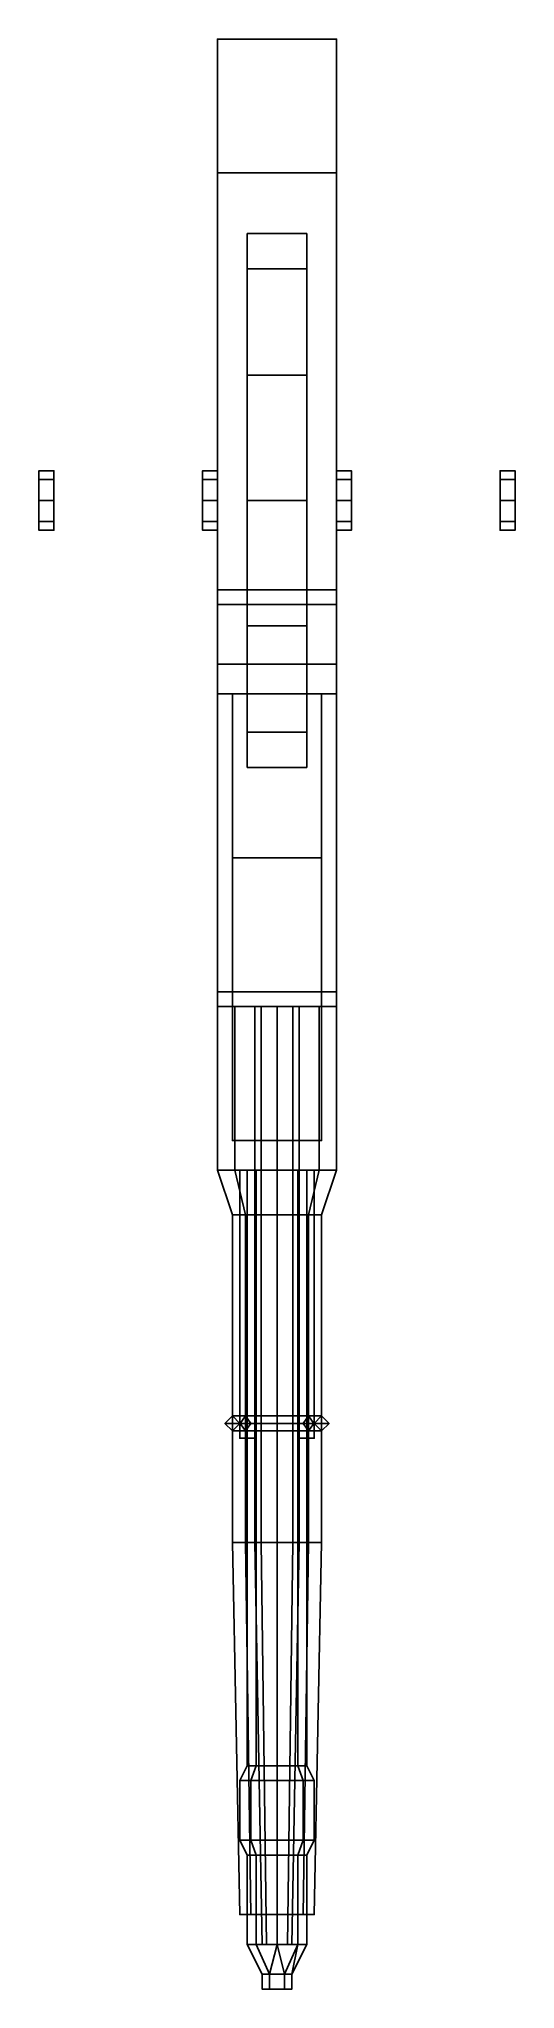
# Model space of a CAD drawing. Extents: x -0.16 to 0.16, y -1 to 0.31.
import ezdxf

# ---------------------------------------------------------------- set-up
doc = ezdxf.new("R2010")
doc.units = 0
doc.layers.add('SLEEVE', color=5, linetype='CONTINUOUS')

msp = doc.modelspace()

# ---------------------------------------------------------------- linework, layer by layer
at = {"layer": 'SLEEVE'}
for points in [[(-0.04, 0.31, -0.12), (-0.04, -0.45, -0.12), (-0.04, -0.45, -0.03), (-0.04, 0.31, -0.03)], [(0.04, 0.31, -0.03), (0.04, 0.31, -0.12), (-0.04, 0.31, -0.12), (-0.04, 0.31, -0.03)], [(0.04, 0.31, -0.12), (0.04, -0.45, -0.12), (-0.04, -0.45, -0.12), (-0.04, 0.31, -0.12)], [(-0.04, 0.31, -0.03), (-0.04, -0.34, -0.03), (-0.04, -0.34, 0.08), (-0.04, -0.06, 0.07)], [(0.04, 0.22, 0.07), (0.04, 0.31, -0.03), (-0.04, 0.31, -0.03), (-0.04, 0.22, 0.07)], [(-0.04, 0.31, -0.03), (-0.04, 0.31, -0.03), (-0.04, -0.06, 0.07), (-0.04, 0.22, 0.07)], [(0.04, -0.45, -0.03), (0.04, -0.45, -0.12), (0.04, 0.31, -0.12), (0.04, 0.31, -0.03)], [(0.04, -0.34, 0.08), (0.04, -0.34, -0.03), (0.04, 0.31, -0.03), (0.04, -0.06, 0.07)], [(0.04, -0.06, 0.07), (0.04, 0.31, -0.03), (0.04, 0.31, -0.03), (0.04, 0.22, 0.07)], [(-0.04, 0.22, 0.07), (-0.04, -0.06, 0.07), (0.04, -0.06, 0.07), (0.04, 0.22, 0.07)], [(0.02, 0.1793, -0.12), (0.02, 0.1556, -0.1556), (-0.02, 0.1556, -0.1556), (-0.02, 0.1793, -0.12)], [(-0.02, -0.1556, -0.1556), (-0.02, -0.1793, -0.12), (-0.02, 0.1793, -0.12), (-0.02, 0.1556, -0.1556)], [(0.02, 0.1556, -0.1556), (0.02, 0.1793, -0.12), (0.02, -0.1793, -0.12), (0.02, -0.1556, -0.1556)], [(0.02, 0.1556, -0.1556), (0.02, 0.0842, -0.2033), (-0.02, 0.0842, -0.2033), (-0.02, 0.1556, -0.1556)], [(-0.02, -0.0842, -0.2033), (-0.02, -0.1556, -0.1556), (-0.02, 0.1556, -0.1556), (-0.02, 0.0842, -0.2033)], [(0.02, 0.0842, -0.2033), (0.02, 0.1556, -0.1556), (0.02, -0.1556, -0.1556), (0.02, -0.0842, -0.2033)], [(0.02, 0.0842, -0.2033), (0.02, 0, -0.22), (-0.02, 0, -0.22), (-0.02, 0.0842, -0.2033)], [(-0.02, 0, -0.22), (-0.02, -0.0842, -0.2033), (-0.02, 0.0842, -0.2033), (-0.02, 0, -0.22)], [(0.02, 0, -0.22), (0.02, 0.0842, -0.2033), (0.02, -0.0842, -0.2033), (0.02, 0, -0.22)], [(-0.15, 0.0141, 0.0141), (-0.15, 0.02), (-0.16, 0.02), (-0.16, 0.0141, 0.0141)], [(-0.15, 0.02), (-0.15, 0.0141, -0.0141), (-0.16, 0.0141, -0.0141), (-0.16, 0.02)], [(-0.16, 0.0141, -0.0141), (-0.16, 0, 0.02), (-0.16, 0.0141, 0.0141), (-0.16, 0.02)], [(-0.15, 0, 0.02), (-0.15, 0.0141, 0.0141), (-0.16, 0.0141, 0.0141), (-0.16, 0, 0.02)], [(-0.15, 0.0141, -0.0141), (-0.15, 0, -0.02), (-0.16, 0, -0.02), (-0.16, 0.0141, -0.0141)], [(-0.16, 0, -0.02), (-0.16, -0.0141, 0.0141), (-0.16, 0, 0.02), (-0.16, 0.0141, -0.0141)], [(-0.04, 0.02), (-0.04, 0.0141, -0.0141), (-0.05, 0.0141, -0.0141), (-0.05, 0.02)], [(-0.04, 0.0141, 0.0141), (-0.04, 0.02), (-0.05, 0.02), (-0.05, 0.0141, 0.0141)], [(-0.04, 0.0141, -0.0141), (-0.04, 0, -0.02), (-0.05, 0, -0.02), (-0.05, 0.0141, -0.0141)], [(-0.04, 0, 0.02), (-0.04, 0.0141, 0.0141), (-0.05, 0.0141, 0.0141), (-0.05, 0, 0.02)], [(0.04, 0.0141, -0.0141), (0.04, 0.02), (0.05, 0.02), (0.05, 0.0141, -0.0141)], [(0.04, 0.02), (0.04, 0.0141, 0.0141), (0.05, 0.0141, 0.0141), (0.05, 0.02)], [(0.04, 0, -0.02), (0.04, 0.0141, -0.0141), (0.05, 0.0141, -0.0141), (0.05, 0, -0.02)], [(0.04, 0.0141, 0.0141), (0.04, 0, 0.02), (0.05, 0, 0.02), (0.05, 0.0141, 0.0141)], [(0.15, 0.02), (0.15, 0.0141, 0.0141), (0.16, 0.0141, 0.0141), (0.16, 0.02)], [(0.15, 0.0141, -0.0141), (0.15, 0.02), (0.16, 0.02), (0.16, 0.0141, -0.0141)], [(0.15, 0.0141, 0.0141), (0.15, 0, 0.02), (0.16, 0, 0.02), (0.16, 0.0141, 0.0141)], [(0.15, 0, -0.02), (0.15, 0.0141, -0.0141), (0.16, 0.0141, -0.0141), (0.16, 0, -0.02)], [(0.16, 0.0141, 0.0141), (0.16, 0, -0.02), (0.16, 0.0141, -0.0141), (0.16, 0.02)], [(0.16, 0, 0.02), (0.16, -0.0141, -0.0141), (0.16, 0, -0.02), (0.16, 0.0141, 0.0141)], [(-0.15, -0.0141, 0.0141), (-0.15, 0, 0.02), (-0.16, 0, 0.02), (-0.16, -0.0141, 0.0141)], [(-0.15, 0, -0.02), (-0.15, -0.0141, -0.0141), (-0.16, -0.0141, -0.0141), (-0.16, 0, -0.02)], [(-0.16, -0.0141, -0.0141), (-0.16, -0.02), (-0.16, -0.0141, 0.0141), (-0.16, 0, -0.02)], [(-0.04, 0, -0.02), (-0.04, -0.0141, -0.0141), (-0.05, -0.0141, -0.0141), (-0.05, 0, -0.02)], [(-0.04, -0.0141, 0.0141), (-0.04, 0, 0.02), (-0.05, 0, 0.02), (-0.05, -0.0141, 0.0141)], [(0.02, 0, -0.22), (0.02, -0.0842, -0.2033), (-0.02, -0.0842, -0.2033), (-0.02, 0, -0.22)], [(0.04, -0.0141, -0.0141), (0.04, 0, -0.02), (0.05, 0, -0.02), (0.05, -0.0141, -0.0141)], [(0.04, 0, 0.02), (0.04, -0.0141, 0.0141), (0.05, -0.0141, 0.0141), (0.05, 0, 0.02)], [(0.15, 0, 0.02), (0.15, -0.0141, 0.0141), (0.16, -0.0141, 0.0141), (0.16, 0, 0.02)], [(0.15, -0.0141, -0.0141), (0.15, 0, -0.02), (0.16, 0, -0.02), (0.16, -0.0141, -0.0141)], [(0.16, -0.0141, 0.0141), (0.16, -0.02), (0.16, -0.0141, -0.0141), (0.16, 0, 0.02)], [(-0.15, -0.02), (-0.15, -0.0141, 0.0141), (-0.16, -0.0141, 0.0141), (-0.16, -0.02)], [(-0.15, -0.0141, -0.0141), (-0.15, -0.02), (-0.16, -0.02), (-0.16, -0.0141, -0.0141)], [(-0.04, -0.0141, -0.0141), (-0.04, -0.02), (-0.05, -0.02), (-0.05, -0.0141, -0.0141)], [(-0.04, -0.02), (-0.04, -0.0141, 0.0141), (-0.05, -0.0141, 0.0141), (-0.05, -0.02)], [(0.04, -0.02), (0.04, -0.0141, -0.0141), (0.05, -0.0141, -0.0141), (0.05, -0.02)], [(0.04, -0.0141, 0.0141), (0.04, -0.02), (0.05, -0.02), (0.05, -0.0141, 0.0141)], [(0.15, -0.0141, 0.0141), (0.15, -0.02), (0.16, -0.02), (0.16, -0.0141, 0.0141)], [(0.15, -0.02), (0.15, -0.0141, -0.0141), (0.16, -0.0141, -0.0141), (0.16, -0.02)], [(-0.04, -0.06, 0.07), (-0.04, -0.34, 0.08), (-0.04, -0.33, 0.09), (-0.04, -0.07, 0.09)], [(0.04, -0.07, 0.09), (0.04, -0.06, 0.07), (-0.04, -0.06, 0.07), (-0.04, -0.07, 0.09)], [(0.04, -0.33, 0.09), (0.04, -0.34, 0.08), (0.04, -0.06, 0.07), (0.04, -0.07, 0.09)], [(-0.04, -0.07, 0.09), (-0.04, -0.33, 0.09), (-0.04, -0.13, 0.12), (-0.04, -0.11, 0.12)], [(0.04, -0.11, 0.12), (0.04, -0.07, 0.09), (-0.04, -0.07, 0.09), (-0.04, -0.11, 0.12)], [(0.04, -0.13, 0.12), (0.04, -0.33, 0.09), (0.04, -0.07, 0.09), (0.04, -0.11, 0.12)], [(0.02, -0.0842, -0.2033), (0.02, -0.1556, -0.1556), (-0.02, -0.1556, -0.1556), (-0.02, -0.0842, -0.2033)], [(-0.04, -0.11, 0.12), (-0.04, -0.13, 0.12), (0.04, -0.13, 0.12), (0.04, -0.11, 0.12)], [(-0.04, -0.13, 0.12), (-0.04, -0.33, 0.09), (-0.03, -0.33, 0.09), (-0.03, -0.13, 0.12)], [(-0.03, -0.13, 0.12), (-0.03, -0.33, 0.09), (-0.03, -0.43, 0.42), (-0.03, -0.24, 0.47)], [(0.03, -0.24, 0.47), (0.03, -0.13, 0.12), (-0.03, -0.13, 0.12), (-0.03, -0.24, 0.47)], [(0.03, -0.13, 0.12), (0.03, -0.33, 0.09), (0.04, -0.33, 0.09), (0.04, -0.13, 0.12)], [(0.03, -0.43, 0.42), (0.03, -0.33, 0.09), (0.03, -0.13, 0.12), (0.03, -0.24, 0.47)], [(0.02, -0.1556, -0.1556), (0.02, -0.1793, -0.12), (-0.02, -0.1793, -0.12), (-0.02, -0.1556, -0.1556)], [(-0.03, -0.24, 0.47), (-0.03, -0.43, 0.42), (0.03, -0.43, 0.42), (0.03, -0.24, 0.47)], [(-0.04, -0.33, 0.09), (-0.04, -0.34, 0.08), (0.04, -0.34, 0.08), (0.04, -0.33, 0.09)], [(-0.0283, -0.34, 0.0683), (-0.04, -0.34, 0.04), (-0.04, -0.45, 0.04), (-0.0283, -0.45, 0.0683)], [(-0.04, -0.34, 0.04), (-0.0283, -0.34, 0.0117), (-0.0283, -0.45, 0.0117), (-0.04, -0.45, 0.04)], [(-0.04, -0.34, -0.03), (-0.04, -0.45, -0.03), (0.04, -0.45, -0.03), (0.04, -0.34, -0.03)], [(-0.04, -0.34, 0.08), (-0.04, -0.34, -0.03), (0.04, -0.34, -0.03), (0.04, -0.34, 0.08)], [(-0.03, -0.43, 0.42), (-0.03, -0.33, 0.09), (0.03, -0.33, 0.09), (0.03, -0.43, 0.42)], [(0, -0.34, 0.08), (-0.0283, -0.34, 0.0683), (-0.0283, -0.45, 0.0683), (0, -0.45, 0.08)], [(-0.0283, -0.34, 0.0117), (0, -0.34), (0, -0.45), (-0.0283, -0.45, 0.0117)], [(-0.0106, -0.34, 0.0006), (-0.015, -0.34, -0.01), (-0.015, -0.7, -0.01), (-0.0106, -0.7, 0.0006)], [(-0.015, -0.34, -0.01), (-0.0106, -0.34, -0.0206), (-0.0106, -0.7, -0.0206), (-0.015, -0.7, -0.01)], [(0, -0.34, 0.005), (-0.0106, -0.34, 0.0006), (-0.0106, -0.7, 0.0006), (0, -0.7, 0.005)], [(-0.0106, -0.34, -0.0206), (0, -0.34, -0.025), (0, -0.7, -0.025), (-0.0106, -0.7, -0.0206)], [(0.0106, -0.34, 0.0006), (0, -0.34, 0.005), (0, -0.7, 0.005), (0.0106, -0.7, 0.0006)], [(0, -0.34, -0.025), (0.0106, -0.34, -0.0206), (0.0106, -0.7, -0.0206), (0, -0.7, -0.025)], [(0.0283, -0.34, 0.0683), (0, -0.34, 0.08), (0, -0.45, 0.08), (0.0283, -0.45, 0.0683)], [(0, -0.34), (0.0283, -0.34, 0.0117), (0.0283, -0.45, 0.0117), (0, -0.45)], [(0.015, -0.34, -0.01), (0.0106, -0.34, 0.0006), (0.0106, -0.7, 0.0006), (0.015, -0.7, -0.01)], [(0.0106, -0.34, -0.0206), (0.015, -0.34, -0.01), (0.015, -0.7, -0.01), (0.0106, -0.7, -0.0206)], [(0.04, -0.34, 0.04), (0.0283, -0.34, 0.0683), (0.0283, -0.45, 0.0683), (0.04, -0.45, 0.04)], [(0.0283, -0.34, 0.0117), (0.04, -0.34, 0.04), (0.04, -0.45, 0.04), (0.0283, -0.45, 0.0117)], [(-0.0212, -0.48, 0.0188), (-0.03, -0.48, 0.04), (-0.04, -0.45, 0.04), (-0.0283, -0.45, 0.0117)], [(-0.03, -0.48, 0.04), (-0.0212, -0.48, 0.0612), (-0.0283, -0.45, 0.0683), (-0.04, -0.45, 0.04)], [(-0.04, -0.45, -0.03), (-0.04, -0.45, -0.12), (0.04, -0.45, -0.12), (0.04, -0.45, -0.03)], [(0, -0.48, 0.01), (-0.0212, -0.48, 0.0188), (-0.0283, -0.45, 0.0117), (0, -0.45)], [(-0.0212, -0.48, 0.0612), (0, -0.48, 0.07), (0, -0.45, 0.08), (-0.0283, -0.45, 0.0683)], [(-0.02, -0.45, -0.095), (-0.025, -0.45, -0.1), (-0.025, -0.63, -0.1), (-0.02, -0.63, -0.095)], [(-0.025, -0.45, -0.1), (-0.02, -0.45, -0.105), (-0.02, -0.63, -0.105), (-0.025, -0.63, -0.1)], [(-0.025, -0.45, -0.06), (-0.02, -0.45, -0.065), (-0.02, -0.63, -0.065), (-0.025, -0.63, -0.06)], [(-0.02, -0.45, -0.055), (-0.025, -0.45, -0.06), (-0.025, -0.63, -0.06), (-0.02, -0.63, -0.055)], [(-0.02, -0.45, -0.105), (-0.015, -0.45, -0.1), (-0.015, -0.63, -0.1), (-0.02, -0.63, -0.105)], [(-0.015, -0.45, -0.1), (-0.02, -0.45, -0.095), (-0.02, -0.63, -0.095), (-0.015, -0.63, -0.1)], [(-0.02, -0.45, -0.065), (-0.015, -0.45, -0.06), (-0.015, -0.63, -0.06), (-0.02, -0.63, -0.065)], [(-0.015, -0.45, -0.06), (-0.02, -0.45, -0.055), (-0.02, -0.63, -0.055), (-0.015, -0.63, -0.06)], [(-0.0141, -0.45, -0.0659), (-0.02, -0.45, -0.08), (-0.02, -0.85, -0.08), (-0.0141, -0.85, -0.0659)], [(-0.02, -0.45, -0.08), (-0.0141, -0.45, -0.0941), (-0.0141, -0.85, -0.0941), (-0.02, -0.85, -0.08)], [(0, -0.45, -0.06), (-0.0141, -0.45, -0.0659), (-0.0141, -0.85, -0.0659), (0, -0.85, -0.06)], [(-0.0141, -0.45, -0.0941), (0, -0.45, -0.1), (0, -0.85, -0.1), (-0.0141, -0.85, -0.0941)], [(0.0141, -0.45, -0.0659), (0, -0.45, -0.06), (0, -0.85, -0.06), (0.0141, -0.85, -0.0659)], [(0, -0.45, -0.1), (0.0141, -0.45, -0.0941), (0.0141, -0.85, -0.0941), (0, -0.85, -0.1)], [(0.0212, -0.48, 0.0188), (0, -0.48, 0.01), (0, -0.45), (0.0283, -0.45, 0.0117)], [(0, -0.48, 0.07), (0.0212, -0.48, 0.0612), (0.0283, -0.45, 0.0683), (0, -0.45, 0.08)], [(0.02, -0.45, -0.08), (0.0141, -0.45, -0.0659), (0.0141, -0.85, -0.0659), (0.02, -0.85, -0.08)], [(0.0141, -0.45, -0.0941), (0.02, -0.45, -0.08), (0.02, -0.85, -0.08), (0.0141, -0.85, -0.0941)], [(0.02, -0.45, -0.055), (0.015, -0.45, -0.06), (0.015, -0.63, -0.06), (0.02, -0.63, -0.055)], [(0.015, -0.45, -0.06), (0.02, -0.45, -0.065), (0.02, -0.63, -0.065), (0.015, -0.63, -0.06)], [(0.02, -0.45, -0.095), (0.015, -0.45, -0.1), (0.015, -0.63, -0.1), (0.02, -0.63, -0.095)], [(0.015, -0.45, -0.1), (0.02, -0.45, -0.105), (0.02, -0.63, -0.105), (0.015, -0.63, -0.1)], [(0.02, -0.45, -0.065), (0.025, -0.45, -0.06), (0.025, -0.63, -0.06), (0.02, -0.63, -0.065)], [(0.025, -0.45, -0.06), (0.02, -0.45, -0.055), (0.02, -0.63, -0.055), (0.025, -0.63, -0.06)], [(0.025, -0.45, -0.1), (0.02, -0.45, -0.095), (0.02, -0.63, -0.095), (0.025, -0.63, -0.1)], [(0.02, -0.45, -0.105), (0.025, -0.45, -0.1), (0.025, -0.63, -0.1), (0.02, -0.63, -0.105)], [(0.03, -0.48, 0.04), (0.0212, -0.48, 0.0188), (0.0283, -0.45, 0.0117), (0.04, -0.45, 0.04)], [(0.0212, -0.48, 0.0612), (0.03, -0.48, 0.04), (0.04, -0.45, 0.04), (0.0283, -0.45, 0.0683)], [(-0.0212, -0.48, 0.0612), (-0.03, -0.48, 0.04), (-0.03, -0.7, 0.04), (-0.0212, -0.7, 0.0612)], [(-0.03, -0.48, 0.04), (-0.0212, -0.48, 0.0188), (-0.0212, -0.7, 0.0188), (-0.03, -0.7, 0.04)], [(0, -0.48, 0.07), (-0.0212, -0.48, 0.0612), (-0.0212, -0.7, 0.0612), (0, -0.7, 0.07)], [(-0.0212, -0.48, 0.0188), (0, -0.48, 0.01), (0, -0.7, 0.01), (-0.0212, -0.7, 0.0188)], [(0.0212, -0.48, 0.0612), (0, -0.48, 0.07), (0, -0.7, 0.07), (0.0212, -0.7, 0.0612)], [(0, -0.48, 0.01), (0.0212, -0.48, 0.0188), (0.0212, -0.7, 0.0188), (0, -0.7, 0.01)], [(0.03, -0.48, 0.04), (0.0212, -0.48, 0.0612), (0.0212, -0.7, 0.0612), (0.03, -0.7, 0.04)], [(0.0212, -0.48, 0.0188), (0.03, -0.48, 0.04), (0.03, -0.7, 0.04), (0.0212, -0.7, 0.0188)], [(-0.0212, -0.615, -0.1012), (-0.0247, -0.62, -0.1047), (-0.035, -0.62, -0.08), (-0.03, -0.615, -0.08)], [(-0.03, -0.615, -0.08), (-0.035, -0.62, -0.08), (-0.0247, -0.62, -0.0553), (-0.0212, -0.615, -0.0588)], [(-0.0177, -0.62, -0.0977), (-0.0212, -0.615, -0.1012), (-0.03, -0.615, -0.08), (-0.025, -0.62, -0.08)], [(-0.025, -0.62, -0.08), (-0.03, -0.615, -0.08), (-0.0212, -0.615, -0.0588), (-0.0177, -0.62, -0.0623)], [(0, -0.615, -0.11), (0, -0.62, -0.115), (-0.0247, -0.62, -0.1047), (-0.0212, -0.615, -0.1012)], [(-0.0212, -0.615, -0.0588), (-0.0247, -0.62, -0.0553), (0, -0.62, -0.045), (0, -0.615, -0.05)], [(0, -0.62, -0.105), (0, -0.615, -0.11), (-0.0212, -0.615, -0.1012), (-0.0177, -0.62, -0.0977)], [(-0.0177, -0.62, -0.0623), (-0.0212, -0.615, -0.0588), (0, -0.615, -0.05), (0, -0.62, -0.055)], [(0.0177, -0.62, -0.0977), (0.0212, -0.615, -0.1012), (0, -0.615, -0.11), (0, -0.62, -0.105)], [(0.0212, -0.615, -0.1012), (0.0247, -0.62, -0.1047), (0, -0.62, -0.115), (0, -0.615, -0.11)], [(0, -0.62, -0.055), (0, -0.615, -0.05), (0.0212, -0.615, -0.0588), (0.0177, -0.62, -0.0623)], [(0, -0.615, -0.05), (0, -0.62, -0.045), (0.0247, -0.62, -0.0553), (0.0212, -0.615, -0.0588)], [(0.025, -0.62, -0.08), (0.03, -0.615, -0.08), (0.0212, -0.615, -0.1012), (0.0177, -0.62, -0.0977)], [(0.0177, -0.62, -0.0623), (0.0212, -0.615, -0.0588), (0.03, -0.615, -0.08), (0.025, -0.62, -0.08)], [(0.03, -0.615, -0.08), (0.035, -0.62, -0.08), (0.0247, -0.62, -0.1047), (0.0212, -0.615, -0.1012)], [(0.0212, -0.615, -0.0588), (0.0247, -0.62, -0.0553), (0.035, -0.62, -0.08), (0.03, -0.615, -0.08)], [(-0.0247, -0.62, -0.1047), (-0.0212, -0.625, -0.1012), (-0.03, -0.625, -0.08), (-0.035, -0.62, -0.08)], [(-0.035, -0.62, -0.08), (-0.03, -0.625, -0.08), (-0.0212, -0.625, -0.0588), (-0.0247, -0.62, -0.0553)], [(-0.0212, -0.625, -0.1012), (-0.0177, -0.62, -0.0977), (-0.025, -0.62, -0.08), (-0.03, -0.625, -0.08)], [(-0.03, -0.625, -0.08), (-0.025, -0.62, -0.08), (-0.0177, -0.62, -0.0623), (-0.0212, -0.625, -0.0588)], [(0, -0.62, -0.115), (0, -0.625, -0.11), (-0.0212, -0.625, -0.1012), (-0.0247, -0.62, -0.1047)], [(-0.0247, -0.62, -0.0553), (-0.0212, -0.625, -0.0588), (0, -0.625, -0.05), (0, -0.62, -0.045)], [(0, -0.625, -0.11), (0, -0.62, -0.105), (-0.0177, -0.62, -0.0977), (-0.0212, -0.625, -0.1012)], [(-0.0212, -0.625, -0.0588), (-0.0177, -0.62, -0.0623), (0, -0.62, -0.055), (0, -0.625, -0.05)], [(0.0247, -0.62, -0.1047), (0.0212, -0.625, -0.1012), (0, -0.625, -0.11), (0, -0.62, -0.115)], [(0.0212, -0.625, -0.1012), (0.0177, -0.62, -0.0977), (0, -0.62, -0.105), (0, -0.625, -0.11)], [(0, -0.62, -0.045), (0, -0.625, -0.05), (0.0212, -0.625, -0.0588), (0.0247, -0.62, -0.0553)], [(0, -0.625, -0.05), (0, -0.62, -0.055), (0.0177, -0.62, -0.0623), (0.0212, -0.625, -0.0588)], [(0.03, -0.625, -0.08), (0.025, -0.62, -0.08), (0.0177, -0.62, -0.0977), (0.0212, -0.625, -0.1012)], [(0.0212, -0.625, -0.0588), (0.0177, -0.62, -0.0623), (0.025, -0.62, -0.08), (0.03, -0.625, -0.08)], [(0.035, -0.62, -0.08), (0.03, -0.625, -0.08), (0.0212, -0.625, -0.1012), (0.0247, -0.62, -0.1047)], [(0.0247, -0.62, -0.0553), (0.0212, -0.625, -0.0588), (0.03, -0.625, -0.08), (0.035, -0.62, -0.08)], [(-0.02, -0.63, -0.095), (-0.025, -0.63, -0.1), (-0.02, -0.63, -0.105), (-0.015, -0.63, -0.1)], [(-0.02, -0.63, -0.055), (-0.025, -0.63, -0.06), (-0.02, -0.63, -0.065), (-0.015, -0.63, -0.06)], [(0.02, -0.63, -0.095), (0.015, -0.63, -0.1), (0.02, -0.63, -0.105), (0.025, -0.63, -0.1)], [(0.02, -0.63, -0.055), (0.015, -0.63, -0.06), (0.02, -0.63, -0.065), (0.025, -0.63, -0.06)], [(-0.0177, -0.95, 0.0223), (-0.025, -0.95, 0.04), (-0.03, -0.7, 0.04), (-0.0212, -0.7, 0.0188)], [(-0.025, -0.95, 0.04), (-0.0177, -0.95, 0.0577), (-0.0212, -0.7, 0.0612), (-0.03, -0.7, 0.04)], [(0, -0.95, 0.015), (-0.0177, -0.95, 0.0223), (-0.0212, -0.7, 0.0188), (0, -0.7, 0.01)], [(-0.0177, -0.95, 0.0577), (0, -0.95, 0.065), (0, -0.7, 0.07), (-0.0212, -0.7, 0.0612)], [(-0.0106, -0.7, 0.0006), (-0.015, -0.7, -0.01), (-0.01, -0.97), (-0.0071, -0.97, 0.0071)], [(-0.015, -0.7, -0.01), (-0.0106, -0.7, -0.0206), (-0.0071, -0.97, -0.0071), (-0.01, -0.97)], [(0, -0.7, 0.005), (-0.0106, -0.7, 0.0006), (-0.0071, -0.97, 0.0071), (0, -0.97, 0.01)], [(-0.0106, -0.7, -0.0206), (0, -0.7, -0.025), (0, -0.97, -0.01), (-0.0071, -0.97, -0.0071)], [(0.0106, -0.7, 0.0006), (0, -0.7, 0.005), (0, -0.97, 0.01), (0.0071, -0.97, 0.0071)], [(0, -0.7, -0.025), (0.0106, -0.7, -0.0206), (0.0071, -0.97, -0.0071), (0, -0.97, -0.01)], [(0.0177, -0.95, 0.0223), (0, -0.95, 0.015), (0, -0.7, 0.01), (0.0212, -0.7, 0.0188)], [(0, -0.95, 0.065), (0.0177, -0.95, 0.0577), (0.0212, -0.7, 0.0612), (0, -0.7, 0.07)], [(0.015, -0.7, -0.01), (0.0106, -0.7, 0.0006), (0.0071, -0.97, 0.0071), (0.01, -0.97)], [(0.0106, -0.7, -0.0206), (0.015, -0.7, -0.01), (0.01, -0.97), (0.0071, -0.97, -0.0071)], [(0.025, -0.95, 0.04), (0.0177, -0.95, 0.0223), (0.0212, -0.7, 0.0188), (0.03, -0.7, 0.04)], [(0.0177, -0.95, 0.0577), (0.025, -0.95, 0.04), (0.03, -0.7, 0.04), (0.0212, -0.7, 0.0612)], [(-0.0141, -0.85, -0.0659), (-0.02, -0.85, -0.08), (-0.025, -0.86, -0.08), (-0.0177, -0.86, -0.0623)], [(-0.02, -0.85, -0.08), (-0.0141, -0.85, -0.0941), (-0.0177, -0.86, -0.0977), (-0.025, -0.86, -0.08)], [(0, -0.85, -0.06), (-0.0141, -0.85, -0.0659), (-0.0177, -0.86, -0.0623), (0, -0.86, -0.055)], [(-0.0141, -0.85, -0.0941), (0, -0.85, -0.1), (0, -0.86, -0.105), (-0.0177, -0.86, -0.0977)], [(0.0141, -0.85, -0.0659), (0, -0.85, -0.06), (0, -0.86, -0.055), (0.0177, -0.86, -0.0623)], [(0, -0.85, -0.1), (0.0141, -0.85, -0.0941), (0.0177, -0.86, -0.0977), (0, -0.86, -0.105)], [(0.02, -0.85, -0.08), (0.0141, -0.85, -0.0659), (0.0177, -0.86, -0.0623), (0.025, -0.86, -0.08)], [(0.0141, -0.85, -0.0941), (0.02, -0.85, -0.08), (0.025, -0.86, -0.08), (0.0177, -0.86, -0.0977)], [(-0.0177, -0.86, -0.0623), (-0.025, -0.86, -0.08), (-0.025, -0.9, -0.08), (-0.0177, -0.9, -0.0623)], [(-0.025, -0.86, -0.08), (-0.0177, -0.86, -0.0977), (-0.0177, -0.9, -0.0977), (-0.025, -0.9, -0.08)], [(0, -0.86, -0.055), (-0.0177, -0.86, -0.0623), (-0.0177, -0.9, -0.0623), (0, -0.9, -0.055)], [(-0.0177, -0.86, -0.0977), (0, -0.86, -0.105), (0, -0.9, -0.105), (-0.0177, -0.9, -0.0977)], [(0.0177, -0.86, -0.0623), (0, -0.86, -0.055), (0, -0.9, -0.055), (0.0177, -0.9, -0.0623)], [(0, -0.86, -0.105), (0.0177, -0.86, -0.0977), (0.0177, -0.9, -0.0977), (0, -0.9, -0.105)], [(0.025, -0.86, -0.08), (0.0177, -0.86, -0.0623), (0.0177, -0.9, -0.0623), (0.025, -0.9, -0.08)], [(0.0177, -0.86, -0.0977), (0.025, -0.86, -0.08), (0.025, -0.9, -0.08), (0.0177, -0.9, -0.0977)], [(-0.0141, -0.91, -0.0941), (-0.02, -0.91, -0.08), (-0.025, -0.9, -0.08), (-0.0177, -0.9, -0.0977)], [(-0.02, -0.91, -0.08), (-0.0141, -0.91, -0.0659), (-0.0177, -0.9, -0.0623), (-0.025, -0.9, -0.08)], [(0, -0.91, -0.1), (-0.0141, -0.91, -0.0941), (-0.0177, -0.9, -0.0977), (0, -0.9, -0.105)], [(-0.0141, -0.91, -0.0659), (0, -0.91, -0.06), (0, -0.9, -0.055), (-0.0177, -0.9, -0.0623)], [(0.0141, -0.91, -0.0941), (0, -0.91, -0.1), (0, -0.9, -0.105), (0.0177, -0.9, -0.0977)], [(0, -0.91, -0.06), (0.0141, -0.91, -0.0659), (0.0177, -0.9, -0.0623), (0, -0.9, -0.055)], [(0.02, -0.91, -0.08), (0.0141, -0.91, -0.0941), (0.0177, -0.9, -0.0977), (0.025, -0.9, -0.08)], [(0.0141, -0.91, -0.0659), (0.02, -0.91, -0.08), (0.025, -0.9, -0.08), (0.0177, -0.9, -0.0623)], [(-0.0141, -0.91, -0.0659), (-0.02, -0.91, -0.08), (-0.02, -0.97, -0.08), (-0.0141, -0.97, -0.0659)], [(-0.02, -0.91, -0.08), (-0.0141, -0.91, -0.0941), (-0.0141, -0.97, -0.0941), (-0.02, -0.97, -0.08)], [(0, -0.91, -0.06), (-0.0141, -0.91, -0.0659), (-0.0141, -0.97, -0.0659), (0, -0.97, -0.06)], [(-0.0141, -0.91, -0.0941), (0, -0.91, -0.1), (0, -0.97, -0.1), (-0.0141, -0.97, -0.0941)], [(0.0141, -0.91, -0.0659), (0, -0.91, -0.06), (0, -0.97, -0.06), (0.0141, -0.97, -0.0659)], [(0, -0.91, -0.1), (0.0141, -0.91, -0.0941), (0.0141, -0.97, -0.0941), (0, -0.97, -0.1)], [(0.02, -0.91, -0.08), (0.0141, -0.91, -0.0659), (0.0141, -0.97, -0.0659), (0.02, -0.97, -0.08)], [(0.0141, -0.91, -0.0941), (0.02, -0.91, -0.08), (0.02, -0.97, -0.08), (0.0141, -0.97, -0.0941)], [(-0.0177, -0.95, 0.0577), (-0.025, -0.95, 0.04), (-0.02, -0.95, 0.04), (-0.0141, -0.95, 0.0541)], [(-0.025, -0.95, 0.04), (-0.0177, -0.95, 0.0223), (-0.0141, -0.95, 0.0259), (-0.02, -0.95, 0.04)], [(0, -0.95, 0.065), (-0.0177, -0.95, 0.0577), (-0.0141, -0.95, 0.0541), (0, -0.95, 0.06)], [(-0.0177, -0.95, 0.0223), (0, -0.95, 0.015), (0, -0.95, 0.02), (-0.0141, -0.95, 0.0259)], [(0, -0.95, 0.015), (0.0177, -0.95, 0.0223), (0.0141, -0.95, 0.0259), (0, -0.95, 0.02)], [(0.0177, -0.95, 0.0577), (0, -0.95, 0.065), (0, -0.95, 0.06), (0.0141, -0.95, 0.0541)], [(0.0177, -0.95, 0.0223), (0.025, -0.95, 0.04), (0.02, -0.95, 0.04), (0.0141, -0.95, 0.0259)], [(0.025, -0.95, 0.04), (0.0177, -0.95, 0.0577), (0.0141, -0.95, 0.0541), (0.02, -0.95, 0.04)], [(-0.005, -0.99, -0.0887), (-0.01, -0.99, -0.08), (-0.02, -0.97, -0.08), (-0.0141, -0.97, -0.0941)], [(-0.01, -0.99, -0.08), (-0.005, -0.99, -0.0713), (-0.0141, -0.97, -0.0659), (-0.02, -0.97, -0.08)], [(0.005, -0.99, -0.0887), (-0.005, -0.99, -0.0887), (-0.0141, -0.97, -0.0941), (0, -0.97, -0.1)], [(-0.005, -0.99, -0.0713), (-0.005, -0.99, -0.0713), (0, -0.97, -0.06), (-0.0141, -0.97, -0.0659)], [(0.0071, -0.97, -0.0071), (-0.01, -0.97), (-0.0071, -0.97, -0.0071), (0, -0.97, -0.01)], [(0.01, -0.97), (-0.0071, -0.97, 0.0071), (-0.01, -0.97), (0.0071, -0.97, -0.0071)], [(0.0071, -0.97, 0.0071), (0, -0.97, 0.01), (-0.0071, -0.97, 0.0071), (0.01, -0.97)], [(-0.005, -0.99, -0.0713), (0.005, -0.99, -0.0713), (0.0141, -0.97, -0.0659), (0, -0.97, -0.06)], [(0.01, -0.99, -0.08), (0.005, -0.99, -0.0887), (0, -0.97, -0.1), (0.0141, -0.97, -0.0941)], [(0.005, -0.99, -0.0713), (0.01, -0.99, -0.08), (0.02, -0.97, -0.08), (0.0141, -0.97, -0.0659)], [(0.01, -0.99, -0.08), (0.01, -0.99, -0.08), (0.0141, -0.97, -0.0941), (0.02, -0.97, -0.08)], [(-0.005, -0.99, -0.0713), (-0.01, -0.99, -0.08), (-0.01, -1, -0.08), (-0.005, -1, -0.0713)], [(-0.01, -0.99, -0.08), (-0.005, -0.99, -0.0887), (-0.005, -1, -0.0887), (-0.01, -1, -0.08)], [(0.005, -0.99, -0.0713), (-0.005, -0.99, -0.0713), (-0.005, -1, -0.0713), (0.005, -1, -0.0713)], [(-0.005, -0.99, -0.0887), (0.005, -0.99, -0.0887), (0.005, -1, -0.0887), (-0.005, -1, -0.0887)], [(0.01, -0.99, -0.08), (0.005, -0.99, -0.0713), (0.005, -1, -0.0713), (0.01, -1, -0.08)], [(0.005, -0.99, -0.0887), (0.01, -0.99, -0.08), (0.01, -1, -0.08), (0.005, -1, -0.0887)], [(0.005, -1, -0.0713), (-0.005, -1, -0.0713), (-0.01, -1, -0.08), (0.01, -1, -0.08)], [(0.01, -1, -0.08), (-0.01, -1, -0.08), (-0.005, -1, -0.0887), (0.005, -1, -0.0887)]]:
    msp.add_3dface(points, dxfattribs=at)

doc.saveas('drawing.dxf')
